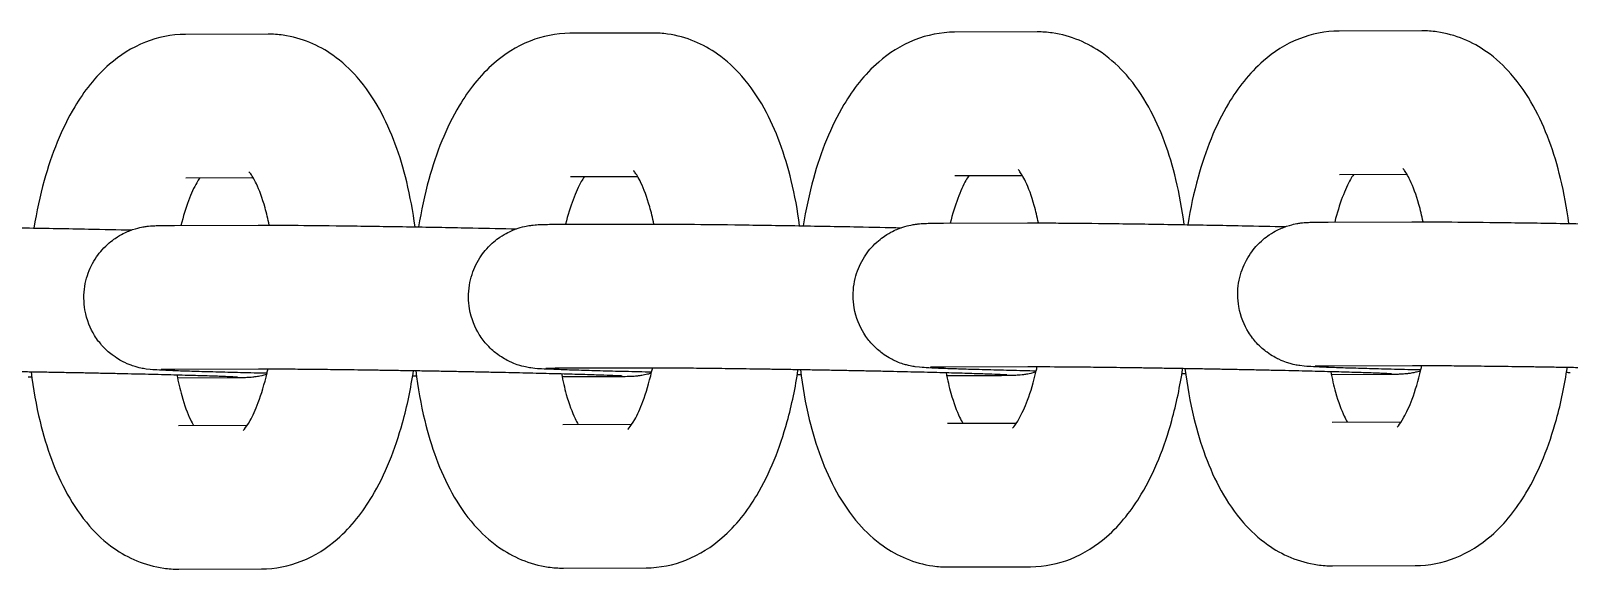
# Model space of a CAD drawing. Header units: millimetres. Extents: x 1060 to 4060, y 0 to 4400.
# Drawn here: x 2879.3 to 2943.5, y 2189.8 to 2212.3 of the extents above; entities that cross this region are included whole.
import ezdxf

# ---------------------------------------------------------------- set-up
doc = ezdxf.new("R2010")
doc.units = ezdxf.units.MM
doc.layers.add('AM_4', color=3, linetype='Continuous', lineweight=25)

msp = doc.modelspace()

# ---------------------------------------------------------------- linework, layer by layer
at = {"layer": 'AM_4'}
for p, q in [((2889.181, 2212.154), (2885.727, 2212.144)), ((2905.25, 2212.2), (2901.796, 2212.19)), ((2921.319, 2212.247), (2917.865, 2212.237)), ((2937.388, 2212.294), (2933.935, 2212.284)), ((2888.564, 2206.152), (2885.745, 2206.144)), ((2904.633, 2206.199), (2901.814, 2206.19)), ((2920.702, 2206.245), (2917.883, 2206.237)), ((2936.771, 2206.292), (2933.952, 2206.284)), ((2885.269, 2204.169), (2888.768, 2204.179)), ((2901.338, 2204.216), (2904.837, 2204.226)), ((2917.407, 2204.262), (2920.906, 2204.272)), ((2933.476, 2204.309), (2936.975, 2204.319)), ((2917.424, 2198.262), (2920.923, 2198.272)), ((2933.493, 2198.309), (2936.992, 2198.319)), ((2885.286, 2198.169), (2888.785, 2198.179)), ((2887.471, 2197.8), (2885.399, 2197.794)), ((2901.355, 2198.216), (2904.854, 2198.226)), ((2903.54, 2197.847), (2901.469, 2197.841)), ((2919.609, 2197.893), (2917.538, 2197.887)), ((2935.678, 2197.94), (2933.607, 2197.934)), ((2885.435, 2195.814), (2888.313, 2195.822)), ((2901.504, 2195.86), (2904.382, 2195.869)), ((2917.573, 2195.907), (2920.451, 2195.915)), ((2933.642, 2195.954), (2936.52, 2195.962)), ((2917.59, 2189.907), (2921.044, 2189.917)), ((2933.66, 2189.954), (2937.113, 2189.964)), ((2885.452, 2189.814), (2888.906, 2189.824)), ((2901.521, 2189.86), (2904.975, 2189.87))]:
    msp.add_line(p, q, dxfattribs=at)
for points, knots in [([(2885.727, 2212.144), (2885.146, 2212.142), (2884.572, 2212.022), (2883.48, 2211.591), (2882.982, 2211.262), (2881.954, 2210.371), (2881.492, 2209.767), (2880.547, 2208.188), (2880.139, 2207.153), (2879.654, 2205.4), (2879.512, 2204.738), (2879.403, 2204.059)], [3.141593, 3.141593, 3.141593, 3.141593, 3.306943, 3.306943, 3.497083, 3.497083, 3.769899, 3.769899, 4.1626, 4.1626, 4.386601, 4.386601, 4.386601, 4.386601]), ([(2895.323, 2204.108), (2895.238, 2204.753), (2895.122, 2205.383), (2894.711, 2207.078), (2894.349, 2208.092), (2893.576, 2209.487), (2893.273, 2209.936), (2892.613, 2210.687), (2892.278, 2211.001), (2891.312, 2211.681), (2890.595, 2212.002), (2889.602, 2212.14), (2889.391, 2212.154), (2889.181, 2212.154)], [1.910215, 1.910215, 1.910215, 1.910215, 2.123198, 2.123198, 2.504819, 2.504819, 2.699977, 2.699977, 2.854714, 2.854714, 3.081733, 3.081733, 3.141593, 3.141593, 3.141593, 3.141593]), ([(2901.796, 2212.19), (2901.215, 2212.189), (2900.641, 2212.068), (2899.549, 2211.637), (2899.051, 2211.309), (2898.023, 2210.418), (2897.562, 2209.814), (2896.616, 2208.235), (2896.209, 2207.2), (2895.723, 2205.447), (2895.581, 2204.785), (2895.472, 2204.105)], [3.141593, 3.141593, 3.141593, 3.141593, 3.306943, 3.306943, 3.497083, 3.497083, 3.769899, 3.769899, 4.1626, 4.1626, 4.386601, 4.386601, 4.386601, 4.386601]), ([(2911.392, 2204.154), (2911.307, 2204.8), (2911.192, 2205.429), (2910.78, 2207.125), (2910.419, 2208.139), (2909.645, 2209.534), (2909.342, 2209.983), (2908.682, 2210.734), (2908.348, 2211.048), (2907.381, 2211.728), (2906.665, 2212.048), (2905.671, 2212.187), (2905.46, 2212.201), (2905.25, 2212.2)], [1.910215, 1.910215, 1.910215, 1.910215, 2.123198, 2.123198, 2.504819, 2.504819, 2.699977, 2.699977, 2.854714, 2.854714, 3.081733, 3.081733, 3.141593, 3.141593, 3.141593, 3.141593]), ([(2917.865, 2212.237), (2917.284, 2212.235), (2916.71, 2212.115), (2915.618, 2211.684), (2915.12, 2211.356), (2914.092, 2210.464), (2913.631, 2209.861), (2912.685, 2208.282), (2912.278, 2207.247), (2911.792, 2205.494), (2911.65, 2204.831), (2911.541, 2204.152)], [3.141593, 3.141593, 3.141593, 3.141593, 3.306943, 3.306943, 3.497083, 3.497083, 3.769899, 3.769899, 4.1626, 4.1626, 4.386601, 4.386601, 4.386601, 4.386601]), ([(2927.461, 2204.201), (2927.376, 2204.846), (2927.261, 2205.476), (2926.849, 2207.172), (2926.488, 2208.186), (2925.714, 2209.58), (2925.411, 2210.03), (2924.751, 2210.781), (2924.417, 2211.094), (2923.45, 2211.774), (2922.734, 2212.095), (2921.74, 2212.233), (2921.529, 2212.248), (2921.319, 2212.247)], [1.910215, 1.910215, 1.910215, 1.910215, 2.123198, 2.123198, 2.504819, 2.504819, 2.699977, 2.699977, 2.854714, 2.854714, 3.081733, 3.081733, 3.141593, 3.141593, 3.141593, 3.141593]), ([(2933.935, 2212.284), (2933.353, 2212.282), (2932.78, 2212.162), (2931.688, 2211.731), (2931.189, 2211.402), (2930.161, 2210.511), (2929.7, 2209.908), (2928.754, 2208.329), (2928.347, 2207.293), (2927.861, 2205.54), (2927.719, 2204.878), (2927.61, 2204.199)], [3.141593, 3.141593, 3.141593, 3.141593, 3.306943, 3.306943, 3.497083, 3.497083, 3.769899, 3.769899, 4.1626, 4.1626, 4.386601, 4.386601, 4.386601, 4.386601]), ([(2943.53, 2204.248), (2943.445, 2204.893), (2943.33, 2205.523), (2942.918, 2207.218), (2942.557, 2208.232), (2941.783, 2209.627), (2941.48, 2210.077), (2940.82, 2210.827), (2940.486, 2211.141), (2939.519, 2211.821), (2938.803, 2212.142), (2937.809, 2212.28), (2937.598, 2212.294), (2937.388, 2212.294)], [1.910215, 1.910215, 1.910215, 1.910215, 2.123198, 2.123198, 2.504819, 2.504819, 2.699977, 2.699977, 2.854714, 2.854714, 3.081733, 3.081733, 3.141593, 3.141593, 3.141593, 3.141593]), ([(2886.32, 2206.145), (2886.283, 2206.09), (2886.243, 2206.024), (2886.093, 2205.756), (2885.972, 2205.499), (2885.745, 2204.894), (2885.637, 2204.549), (2885.543, 2204.17)], [3.7221344, 3.7221344, 3.7221344, 3.7221344, 3.8031098, 3.8031098, 4.0098094, 4.0098094, 4.2106777, 4.2106777, 4.2106777, 4.2106777]), ([(2889.232, 2204.179), (2889.18, 2204.436), (2889.122, 2204.678), (2888.945, 2205.306), (2888.815, 2205.648), (2888.591, 2206.12), (2888.493, 2206.272), (2888.404, 2206.389), (2888.385, 2206.408), (2888.385, 2206.408)], [2.0518507, 2.0518507, 2.0518507, 2.0518507, 2.1867068, 2.1867068, 2.4319972, 2.4319972, 2.6429764, 2.6429764, 2.7558455, 2.7558455, 2.7558455, 2.7558455]), ([(2902.389, 2206.192), (2902.353, 2206.137), (2902.312, 2206.071), (2902.162, 2205.803), (2902.041, 2205.546), (2901.814, 2204.941), (2901.707, 2204.595), (2901.612, 2204.216)], [3.7221344, 3.7221344, 3.7221344, 3.7221344, 3.8031098, 3.8031098, 4.0098094, 4.0098094, 4.2106777, 4.2106777, 4.2106777, 4.2106777]), ([(2905.301, 2204.226), (2905.249, 2204.482), (2905.191, 2204.724), (2905.014, 2205.352), (2904.884, 2205.695), (2904.66, 2206.167), (2904.562, 2206.319), (2904.473, 2206.436), (2904.454, 2206.455), (2904.454, 2206.455)], [2.0518507, 2.0518507, 2.0518507, 2.0518507, 2.1867068, 2.1867068, 2.4319972, 2.4319972, 2.6429764, 2.6429764, 2.7558455, 2.7558455, 2.7558455, 2.7558455]), ([(2918.458, 2206.239), (2918.422, 2206.183), (2918.381, 2206.118), (2918.231, 2205.849), (2918.111, 2205.592), (2917.883, 2204.987), (2917.776, 2204.642), (2917.681, 2204.263)], [3.7221344, 3.7221344, 3.7221344, 3.7221344, 3.8031098, 3.8031098, 4.0098094, 4.0098094, 4.2106777, 4.2106777, 4.2106777, 4.2106777]), ([(2921.371, 2204.272), (2921.318, 2204.529), (2921.26, 2204.771), (2921.083, 2205.399), (2920.953, 2205.741), (2920.729, 2206.213), (2920.632, 2206.365), (2920.542, 2206.482), (2920.523, 2206.502), (2920.523, 2206.502)], [2.0518507, 2.0518507, 2.0518507, 2.0518507, 2.1867068, 2.1867068, 2.4319972, 2.4319972, 2.6429764, 2.6429764, 2.7558455, 2.7558455, 2.7558455, 2.7558455]), ([(2934.527, 2206.285), (2934.491, 2206.23), (2934.45, 2206.164), (2934.3, 2205.896), (2934.18, 2205.639), (2933.952, 2205.034), (2933.845, 2204.689), (2933.75, 2204.31)], [3.7221344, 3.7221344, 3.7221344, 3.7221344, 3.8031098, 3.8031098, 4.0098094, 4.0098094, 4.2106777, 4.2106777, 4.2106777, 4.2106777]), ([(2937.44, 2204.319), (2937.388, 2204.576), (2937.329, 2204.818), (2937.152, 2205.446), (2937.023, 2205.788), (2936.798, 2206.26), (2936.701, 2206.412), (2936.612, 2206.529), (2936.592, 2206.548), (2936.592, 2206.548)], [2.0518507, 2.0518507, 2.0518507, 2.0518507, 2.1867068, 2.1867068, 2.4319972, 2.4319972, 2.6429764, 2.6429764, 2.7558455, 2.7558455, 2.7558455, 2.7558455]), ([(2872.699, 2204.132), (2872.804, 2204.132), (2872.918, 2204.133), (2873.164, 2204.132), (2873.297, 2204.132), (2873.578, 2204.131), (2873.728, 2204.13), (2874.039, 2204.128), (2874.202, 2204.127), (2875.006, 2204.12), (2875.742, 2204.112), (2877.331, 2204.091), (2878.184, 2204.079), (2879.925, 2204.05), (2880.813, 2204.034), (2882.3, 2204.005), (2882.91, 2203.992), (2883.491, 2203.979)], [6.283185, 6.283185, 6.283185, 6.283185, 6.36959, 6.36959, 6.457335, 6.457335, 6.545175, 6.545175, 6.631809, 6.631809, 6.956634, 6.956634, 7.278533, 7.278533, 7.599738, 7.599738, 7.83238, 7.83238, 7.83238, 7.83238]), ([(2889.137, 2197.993), (2888.954, 2197.997), (2888.775, 2198.001), (2888.408, 2198.009), (2888.221, 2198.014), (2887.854, 2198.023), (2887.675, 2198.027), (2887.326, 2198.036), (2887.158, 2198.041), (2886.835, 2198.049), (2886.68, 2198.054), (2886.382, 2198.062), (2886.238, 2198.067), (2885.962, 2198.075), (2885.83, 2198.079), (2885.582, 2198.087), (2885.465, 2198.091), (2885.248, 2198.099), (2885.148, 2198.103), (2884.849, 2198.115), (2884.682, 2198.123), (2884.409, 2198.139), (2884.368, 2198.132), (2884.057, 2198.177), (2884.022, 2198.182), (2883.918, 2198.201), (2883.846, 2198.214), (2883.611, 2198.277), (2883.479, 2198.306), (2883.078, 2198.497), (2882.925, 2198.575), (2882.587, 2198.823), (2882.439, 2198.945), (2882.164, 2199.246), (2882.049, 2199.391), (2881.769, 2199.845), (2881.607, 2200.21), (2881.478, 2200.956), (2881.476, 2201.3), (2881.577, 2201.938), (2881.677, 2202.228), (2881.936, 2202.756), (2882.098, 2202.975), (2882.46, 2203.382), (2882.647, 2203.524), (2883.06, 2203.805), (2883.233, 2203.877), (2883.603, 2204.027), (2883.725, 2204.053), (2883.926, 2204.099), (2883.992, 2204.11), (2884.109, 2204.128), (2884.153, 2204.133), (2884.25, 2204.143), (2884.291, 2204.147), (2884.422, 2204.156), (2884.484, 2204.158), (2884.746, 2204.166), (2884.968, 2204.168), (2885.269, 2204.169)], [4.705753, 4.705753, 4.705753, 4.705753, 4.779405, 4.779405, 4.859462, 4.859462, 4.940532, 4.940532, 5.021573, 5.021573, 5.101555, 5.101555, 5.182633, 5.182633, 5.264671, 5.264671, 5.346611, 5.346611, 5.427455, 5.427455, 5.605423, 5.605423, 5.762502, 5.762502, 5.779226, 5.779226, 5.801284, 5.801284, 5.818902, 5.818902, 5.826595, 5.826595, 5.831198, 5.831198, 5.834156, 5.834156, 5.838588, 5.838588, 5.841842, 5.841842, 5.845045, 5.845045, 5.848872, 5.848872, 5.854309, 5.854309, 5.863509, 5.863509, 5.879757, 5.879757, 5.897373, 5.897373, 5.917703, 5.917703, 5.9505, 5.9505, 6.036777, 6.036777, 6.283185, 6.283185, 6.283185, 6.283185]), ([(2888.768, 2204.179), (2888.873, 2204.179), (2888.987, 2204.179), (2889.233, 2204.179), (2889.366, 2204.179), (2889.647, 2204.177), (2889.797, 2204.177), (2890.108, 2204.175), (2890.271, 2204.174), (2891.076, 2204.167), (2891.811, 2204.159), (2893.4, 2204.138), (2894.253, 2204.125), (2895.994, 2204.097), (2896.883, 2204.081), (2898.369, 2204.051), (2898.979, 2204.038), (2899.56, 2204.025)], [6.283185, 6.283185, 6.283185, 6.283185, 6.36959, 6.36959, 6.457335, 6.457335, 6.545175, 6.545175, 6.631809, 6.631809, 6.956634, 6.956634, 7.278533, 7.278533, 7.599738, 7.599738, 7.83238, 7.83238, 7.83238, 7.83238]), ([(2905.206, 2198.039), (2905.024, 2198.043), (2904.844, 2198.048), (2904.477, 2198.056), (2904.29, 2198.061), (2903.923, 2198.07), (2903.744, 2198.074), (2903.395, 2198.083), (2903.227, 2198.087), (2902.904, 2198.096), (2902.749, 2198.1), (2902.451, 2198.109), (2902.307, 2198.113), (2902.031, 2198.122), (2901.9, 2198.126), (2901.651, 2198.134), (2901.534, 2198.138), (2901.317, 2198.146), (2901.217, 2198.15), (2900.918, 2198.162), (2900.751, 2198.169), (2900.478, 2198.185), (2900.437, 2198.179), (2900.126, 2198.224), (2900.092, 2198.229), (2899.988, 2198.247), (2899.915, 2198.26), (2899.68, 2198.324), (2899.548, 2198.353), (2899.147, 2198.544), (2898.994, 2198.622), (2898.656, 2198.87), (2898.508, 2198.991), (2898.233, 2199.293), (2898.118, 2199.437), (2897.838, 2199.891), (2897.676, 2200.257), (2897.548, 2201.002), (2897.545, 2201.347), (2897.646, 2201.984), (2897.746, 2202.275), (2898.005, 2202.803), (2898.168, 2203.022), (2898.529, 2203.428), (2898.716, 2203.571), (2899.129, 2203.852), (2899.302, 2203.924), (2899.672, 2204.074), (2899.794, 2204.099), (2899.995, 2204.146), (2900.062, 2204.157), (2900.178, 2204.174), (2900.222, 2204.18), (2900.319, 2204.19), (2900.36, 2204.193), (2900.491, 2204.203), (2900.553, 2204.205), (2900.816, 2204.213), (2901.037, 2204.215), (2901.338, 2204.216)], [4.705753, 4.705753, 4.705753, 4.705753, 4.779405, 4.779405, 4.859462, 4.859462, 4.940532, 4.940532, 5.021573, 5.021573, 5.101555, 5.101555, 5.182633, 5.182633, 5.264671, 5.264671, 5.346611, 5.346611, 5.427455, 5.427455, 5.605423, 5.605423, 5.762502, 5.762502, 5.779226, 5.779226, 5.801284, 5.801284, 5.818902, 5.818902, 5.826595, 5.826595, 5.831198, 5.831198, 5.834156, 5.834156, 5.838588, 5.838588, 5.841842, 5.841842, 5.845045, 5.845045, 5.848872, 5.848872, 5.854309, 5.854309, 5.863509, 5.863509, 5.879757, 5.879757, 5.897373, 5.897373, 5.917703, 5.917703, 5.9505, 5.9505, 6.036777, 6.036777, 6.283185, 6.283185, 6.283185, 6.283185]), ([(2904.837, 2204.226), (2904.943, 2204.226), (2905.056, 2204.226), (2905.302, 2204.226), (2905.435, 2204.225), (2905.717, 2204.224), (2905.866, 2204.223), (2906.178, 2204.221), (2906.34, 2204.22), (2907.145, 2204.214), (2907.88, 2204.206), (2909.469, 2204.185), (2910.322, 2204.172), (2912.063, 2204.143), (2912.952, 2204.127), (2914.438, 2204.098), (2915.049, 2204.085), (2915.629, 2204.072)], [6.283185, 6.283185, 6.283185, 6.283185, 6.36959, 6.36959, 6.457335, 6.457335, 6.545175, 6.545175, 6.631809, 6.631809, 6.956634, 6.956634, 7.278533, 7.278533, 7.599738, 7.599738, 7.83238, 7.83238, 7.83238, 7.83238]), ([(2921.275, 2198.086), (2921.093, 2198.09), (2920.913, 2198.094), (2920.546, 2198.103), (2920.359, 2198.107), (2919.992, 2198.116), (2919.813, 2198.121), (2919.465, 2198.13), (2919.296, 2198.134), (2918.973, 2198.143), (2918.818, 2198.147), (2918.52, 2198.156), (2918.376, 2198.16), (2918.1, 2198.168), (2917.969, 2198.172), (2917.72, 2198.181), (2917.603, 2198.185), (2917.386, 2198.193), (2917.286, 2198.196), (2916.988, 2198.208), (2916.82, 2198.216), (2916.548, 2198.232), (2916.506, 2198.226), (2916.195, 2198.27), (2916.161, 2198.276), (2916.057, 2198.294), (2915.984, 2198.307), (2915.749, 2198.37), (2915.617, 2198.399), (2915.216, 2198.591), (2915.063, 2198.668), (2914.725, 2198.916), (2914.577, 2199.038), (2914.302, 2199.34), (2914.187, 2199.484), (2913.907, 2199.938), (2913.745, 2200.304), (2913.617, 2201.049), (2913.614, 2201.394), (2913.715, 2202.031), (2913.815, 2202.321), (2914.074, 2202.849), (2914.237, 2203.068), (2914.598, 2203.475), (2914.785, 2203.618), (2915.198, 2203.899), (2915.371, 2203.971), (2915.741, 2204.121), (2915.863, 2204.146), (2916.064, 2204.193), (2916.131, 2204.203), (2916.247, 2204.221), (2916.291, 2204.226), (2916.388, 2204.237), (2916.429, 2204.24), (2916.56, 2204.249), (2916.622, 2204.251), (2916.885, 2204.26), (2917.106, 2204.261), (2917.407, 2204.262)], [4.705753, 4.705753, 4.705753, 4.705753, 4.779405, 4.779405, 4.859462, 4.859462, 4.940532, 4.940532, 5.021573, 5.021573, 5.101555, 5.101555, 5.182633, 5.182633, 5.264671, 5.264671, 5.346611, 5.346611, 5.427455, 5.427455, 5.605423, 5.605423, 5.762502, 5.762502, 5.779226, 5.779226, 5.801284, 5.801284, 5.818902, 5.818902, 5.826595, 5.826595, 5.831198, 5.831198, 5.834156, 5.834156, 5.838588, 5.838588, 5.841842, 5.841842, 5.845045, 5.845045, 5.848872, 5.848872, 5.854309, 5.854309, 5.863509, 5.863509, 5.879757, 5.879757, 5.897373, 5.897373, 5.917703, 5.917703, 5.9505, 5.9505, 6.036777, 6.036777, 6.283185, 6.283185, 6.283185, 6.283185]), ([(2920.906, 2204.272), (2921.012, 2204.273), (2921.125, 2204.273), (2921.371, 2204.272), (2921.504, 2204.272), (2921.786, 2204.271), (2921.935, 2204.27), (2922.247, 2204.268), (2922.409, 2204.267), (2923.214, 2204.26), (2923.949, 2204.252), (2925.538, 2204.232), (2926.391, 2204.219), (2928.133, 2204.19), (2929.021, 2204.174), (2930.507, 2204.145), (2931.118, 2204.132), (2931.698, 2204.119)], [6.283185, 6.283185, 6.283185, 6.283185, 6.36959, 6.36959, 6.457335, 6.457335, 6.545175, 6.545175, 6.631809, 6.631809, 6.956634, 6.956634, 7.278533, 7.278533, 7.599738, 7.599738, 7.83238, 7.83238, 7.83238, 7.83238]), ([(2937.344, 2198.133), (2937.162, 2198.137), (2936.982, 2198.141), (2936.615, 2198.149), (2936.428, 2198.154), (2936.061, 2198.163), (2935.882, 2198.167), (2935.534, 2198.176), (2935.365, 2198.181), (2935.042, 2198.189), (2934.888, 2198.194), (2934.589, 2198.202), (2934.445, 2198.207), (2934.169, 2198.215), (2934.038, 2198.219), (2933.789, 2198.227), (2933.673, 2198.231), (2933.456, 2198.239), (2933.355, 2198.243), (2933.057, 2198.255), (2932.889, 2198.263), (2932.617, 2198.279), (2932.575, 2198.272), (2932.264, 2198.317), (2932.23, 2198.322), (2932.126, 2198.341), (2932.053, 2198.354), (2931.818, 2198.417), (2931.687, 2198.446), (2931.285, 2198.637), (2931.132, 2198.715), (2930.795, 2198.963), (2930.646, 2199.085), (2930.371, 2199.386), (2930.256, 2199.531), (2929.976, 2199.985), (2929.814, 2200.35), (2929.686, 2201.096), (2929.683, 2201.44), (2929.785, 2202.078), (2929.885, 2202.368), (2930.143, 2202.896), (2930.306, 2203.115), (2930.667, 2203.522), (2930.854, 2203.664), (2931.267, 2203.945), (2931.44, 2204.017), (2931.81, 2204.167), (2931.932, 2204.193), (2932.133, 2204.239), (2932.2, 2204.25), (2932.316, 2204.268), (2932.36, 2204.273), (2932.457, 2204.283), (2932.498, 2204.287), (2932.63, 2204.296), (2932.691, 2204.298), (2932.954, 2204.306), (2933.175, 2204.308), (2933.476, 2204.309)], [4.705753, 4.705753, 4.705753, 4.705753, 4.779405, 4.779405, 4.859462, 4.859462, 4.940532, 4.940532, 5.021573, 5.021573, 5.101555, 5.101555, 5.182633, 5.182633, 5.264671, 5.264671, 5.346611, 5.346611, 5.427455, 5.427455, 5.605423, 5.605423, 5.762502, 5.762502, 5.779226, 5.779226, 5.801284, 5.801284, 5.818902, 5.818902, 5.826595, 5.826595, 5.831198, 5.831198, 5.834156, 5.834156, 5.838588, 5.838588, 5.841842, 5.841842, 5.845045, 5.845045, 5.848872, 5.848872, 5.854309, 5.854309, 5.863509, 5.863509, 5.879757, 5.879757, 5.897373, 5.897373, 5.917703, 5.917703, 5.9505, 5.9505, 6.036777, 6.036777, 6.283185, 6.283185, 6.283185, 6.283185]), ([(2936.975, 2204.319), (2937.081, 2204.319), (2937.195, 2204.319), (2937.441, 2204.319), (2937.573, 2204.319), (2937.855, 2204.318), (2938.004, 2204.317), (2938.316, 2204.315), (2938.478, 2204.314), (2939.283, 2204.307), (2940.018, 2204.299), (2941.607, 2204.278), (2942.46, 2204.266), (2944.202, 2204.237), (2945.09, 2204.221), (2946.576, 2204.191), (2947.187, 2204.178), (2947.767, 2204.166)], [6.283185, 6.283185, 6.283185, 6.283185, 6.36959, 6.36959, 6.457335, 6.457335, 6.545175, 6.545175, 6.631809, 6.631809, 6.956634, 6.956634, 7.278533, 7.278533, 7.599738, 7.599738, 7.83238, 7.83238, 7.83238, 7.83238]), ([(2916.86, 2198.256), (2916.86, 2198.256), (2916.868, 2198.256), (2916.93, 2198.258), (2917.043, 2198.26), (2917.262, 2198.262), (2917.339, 2198.262), (2917.424, 2198.262)], [5.9940694, 5.9940694, 5.9940694, 5.9940694, 6.0400138, 6.0400138, 6.2067642, 6.2067642, 6.2831853, 6.2831853, 6.2831853, 6.2831853]), ([(2920.281, 2195.697), (2920.281, 2195.697), (2920.302, 2195.717), (2920.391, 2195.825), (2920.476, 2195.944), (2920.678, 2196.305), (2920.799, 2196.562), (2921.047, 2197.221), (2921.172, 2197.639), (2921.292, 2198.157), (2921.304, 2198.215), (2921.317, 2198.272)], [0.364313, 0.364313, 0.364313, 0.364313, 0.4814287, 0.4814287, 0.6615172, 0.6615172, 0.8682167, 0.8682167, 1.1055917, 1.1055917, 1.134664, 1.134664, 1.134664, 1.134664]), ([(2920.923, 2198.272), (2921.252, 2198.273), (2921.696, 2198.272), (2922.372, 2198.267), (2922.519, 2198.266), (2922.828, 2198.263), (2922.989, 2198.262), (2923.323, 2198.258), (2923.495, 2198.257), (2923.846, 2198.253), (2924.025, 2198.25), (2924.394, 2198.246), (2924.584, 2198.244), (2924.974, 2198.238), (2925.174, 2198.236), (2925.579, 2198.23), (2925.785, 2198.227), (2926.199, 2198.221), (2926.407, 2198.217), (2926.827, 2198.211), (2927.039, 2198.207), (2927.468, 2198.2), (2927.685, 2198.196), (2928.12, 2198.189), (2928.337, 2198.185), (2928.769, 2198.177), (2928.983, 2198.173), (2929.41, 2198.165), (2929.622, 2198.161), (2930.046, 2198.152), (2930.257, 2198.148), (2930.676, 2198.14), (2930.882, 2198.135), (2931.287, 2198.126), (2931.485, 2198.122), (2931.873, 2198.113), (2932.064, 2198.109), (2932.438, 2198.1), (2932.622, 2198.096), (2932.981, 2198.087), (2933.155, 2198.083), (2933.49, 2198.074), (2933.651, 2198.07), (2933.96, 2198.061), (2934.108, 2198.057), (2934.394, 2198.049), (2934.531, 2198.045), (2934.791, 2198.037), (2934.914, 2198.033), (2935.144, 2198.026), (2935.251, 2198.022), (2935.732, 2198.005), (2936.013, 2197.991), (2936.111, 2197.985), (2936.119, 2197.984), (2936.119, 2197.984)], [6.283185, 6.283185, 6.283185, 6.283185, 6.57835, 6.57835, 6.656442, 6.656442, 6.735502, 6.735502, 6.814536, 6.814536, 6.892556, 6.892556, 6.971515, 6.971515, 7.051481, 7.051481, 7.131437, 7.131437, 7.210367, 7.210367, 7.289538, 7.289538, 7.369732, 7.369732, 7.449925, 7.449925, 7.529093, 7.529093, 7.608272, 7.608272, 7.688482, 7.688482, 7.768701, 7.768701, 7.8479, 7.8479, 7.926901, 7.926901, 8.006947, 8.006947, 8.087015, 8.087015, 8.166075, 8.166075, 8.244397, 8.244397, 8.323793, 8.323793, 8.403251, 8.403251, 8.481723, 8.481723, 8.784086, 8.784086, 8.828436, 8.828436, 8.828436, 8.828436]), ([(2932.929, 2198.302), (2932.929, 2198.302), (2932.937, 2198.303), (2932.999, 2198.305), (2933.112, 2198.307), (2933.331, 2198.308), (2933.408, 2198.309), (2933.493, 2198.309)], [5.9940694, 5.9940694, 5.9940694, 5.9940694, 6.0400138, 6.0400138, 6.2067642, 6.2067642, 6.2831853, 6.2831853, 6.2831853, 6.2831853]), ([(2936.35, 2195.744), (2936.35, 2195.744), (2936.371, 2195.764), (2936.46, 2195.872), (2936.545, 2195.991), (2936.747, 2196.352), (2936.868, 2196.608), (2937.116, 2197.268), (2937.242, 2197.686), (2937.361, 2198.204), (2937.373, 2198.261), (2937.386, 2198.319)], [0.364313, 0.364313, 0.364313, 0.364313, 0.4814287, 0.4814287, 0.6615172, 0.6615172, 0.8682167, 0.8682167, 1.1055917, 1.1055917, 1.134664, 1.134664, 1.134664, 1.134664]), ([(2936.992, 2198.319), (2937.321, 2198.32), (2937.765, 2198.318), (2938.441, 2198.314), (2938.589, 2198.313), (2938.897, 2198.31), (2939.059, 2198.308), (2939.392, 2198.305), (2939.564, 2198.303), (2939.915, 2198.299), (2940.094, 2198.297), (2940.463, 2198.293), (2940.653, 2198.29), (2941.043, 2198.285), (2941.243, 2198.282), (2941.648, 2198.277), (2941.854, 2198.274), (2942.268, 2198.267), (2942.476, 2198.264), (2942.896, 2198.257), (2943.108, 2198.254), (2943.537, 2198.247), (2943.754, 2198.243), (2944.189, 2198.236), (2944.406, 2198.232), (2944.838, 2198.224), (2945.052, 2198.22), (2945.479, 2198.212), (2945.691, 2198.208), (2946.115, 2198.199), (2946.326, 2198.195), (2946.745, 2198.186), (2946.951, 2198.182), (2947.356, 2198.173), (2947.554, 2198.169), (2947.942, 2198.16), (2948.133, 2198.156), (2948.507, 2198.147), (2948.691, 2198.143), (2949.05, 2198.134), (2949.224, 2198.129), (2949.559, 2198.121), (2949.72, 2198.116), (2950.03, 2198.108), (2950.177, 2198.104), (2950.463, 2198.096), (2950.6, 2198.092), (2950.86, 2198.084), (2950.983, 2198.08), (2951.213, 2198.072), (2951.32, 2198.069), (2951.801, 2198.051), (2952.082, 2198.038), (2952.18, 2198.031), (2952.188, 2198.031), (2952.188, 2198.031)], [6.283185, 6.283185, 6.283185, 6.283185, 6.57835, 6.57835, 6.656442, 6.656442, 6.735502, 6.735502, 6.814536, 6.814536, 6.892556, 6.892556, 6.971515, 6.971515, 7.051481, 7.051481, 7.131437, 7.131437, 7.210367, 7.210367, 7.289538, 7.289538, 7.369732, 7.369732, 7.449925, 7.449925, 7.529093, 7.529093, 7.608272, 7.608272, 7.688482, 7.688482, 7.768701, 7.768701, 7.8479, 7.8479, 7.926901, 7.926901, 8.006947, 8.006947, 8.087015, 8.087015, 8.166075, 8.166075, 8.244397, 8.244397, 8.323793, 8.323793, 8.403251, 8.403251, 8.481723, 8.481723, 8.784086, 8.784086, 8.828436, 8.828436, 8.828436, 8.828436]), ([(2872.716, 2198.132), (2873.044, 2198.133), (2873.489, 2198.132), (2874.165, 2198.127), (2874.312, 2198.126), (2874.621, 2198.123), (2874.782, 2198.122), (2875.115, 2198.118), (2875.287, 2198.116), (2875.639, 2198.113), (2875.818, 2198.11), (2876.187, 2198.106), (2876.377, 2198.103), (2876.766, 2198.098), (2876.966, 2198.096), (2877.372, 2198.09), (2877.578, 2198.087), (2877.992, 2198.081), (2878.2, 2198.077), (2878.62, 2198.071), (2878.832, 2198.067), (2879.261, 2198.06), (2879.478, 2198.056), (2879.912, 2198.049), (2880.13, 2198.045), (2880.562, 2198.037), (2880.776, 2198.033), (2881.202, 2198.025), (2881.415, 2198.021), (2881.838, 2198.012), (2882.05, 2198.008), (2882.468, 2198), (2882.675, 2197.995), (2883.08, 2197.986), (2883.278, 2197.982), (2883.666, 2197.973), (2883.856, 2197.969), (2884.231, 2197.96), (2884.415, 2197.956), (2884.773, 2197.947), (2884.948, 2197.943), (2885.283, 2197.934), (2885.444, 2197.93), (2885.753, 2197.921), (2885.901, 2197.917), (2886.186, 2197.909), (2886.323, 2197.905), (2886.584, 2197.897), (2886.707, 2197.893), (2886.937, 2197.886), (2887.044, 2197.882), (2887.525, 2197.865), (2887.806, 2197.851), (2887.904, 2197.845), (2887.911, 2197.844), (2887.911, 2197.844)], [6.283185, 6.283185, 6.283185, 6.283185, 6.57835, 6.57835, 6.656442, 6.656442, 6.735502, 6.735502, 6.814536, 6.814536, 6.892556, 6.892556, 6.971515, 6.971515, 7.051481, 7.051481, 7.131437, 7.131437, 7.210367, 7.210367, 7.289538, 7.289538, 7.369732, 7.369732, 7.449925, 7.449925, 7.529093, 7.529093, 7.608272, 7.608272, 7.688482, 7.688482, 7.768701, 7.768701, 7.8479, 7.8479, 7.926901, 7.926901, 8.006947, 8.006947, 8.087015, 8.087015, 8.166075, 8.166075, 8.244397, 8.244397, 8.323793, 8.323793, 8.403251, 8.403251, 8.481723, 8.481723, 8.784086, 8.784086, 8.828436, 8.828436, 8.828436, 8.828436]), ([(2879.285, 2198.06), (2879.372, 2197.345), (2879.495, 2196.647), (2879.922, 2194.889), (2880.283, 2193.875), (2881.057, 2192.48), (2881.36, 2192.031), (2882.02, 2191.28), (2882.354, 2190.966), (2883.321, 2190.286), (2884.037, 2189.966), (2885.031, 2189.828), (2885.242, 2189.813), (2885.452, 2189.814)], [5.029859, 5.029859, 5.029859, 5.029859, 5.26479, 5.26479, 5.646411, 5.646411, 5.841569, 5.841569, 5.996306, 5.996306, 6.223325, 6.223325, 6.283185, 6.283185, 6.283185, 6.283185]), ([(2884.722, 2198.162), (2884.722, 2198.162), (2884.73, 2198.163), (2884.792, 2198.165), (2884.905, 2198.167), (2885.123, 2198.168), (2885.201, 2198.169), (2885.286, 2198.169)], [5.9940694, 5.9940694, 5.9940694, 5.9940694, 6.0400138, 6.0400138, 6.2067642, 6.2067642, 6.2831853, 6.2831853, 6.2831853, 6.2831853]), ([(2885.373, 2197.932), (2885.431, 2197.621), (2885.5, 2197.331), (2885.688, 2196.662), (2885.818, 2196.32), (2885.984, 2195.969), (2886.029, 2195.885), (2886.069, 2195.816)], [5.1686547, 5.1686547, 5.1686547, 5.1686547, 5.3282994, 5.3282994, 5.5735898, 5.5735898, 5.6669304, 5.6669304, 5.6669304, 5.6669304]), ([(2889.127, 2197.95), (2889.039, 2197.923), (2888.973, 2197.907), (2888.813, 2197.87), (2888.747, 2197.859), (2888.631, 2197.841), (2888.587, 2197.836), (2888.49, 2197.825), (2888.449, 2197.822), (2888.317, 2197.813), (2888.255, 2197.811), (2887.993, 2197.803), (2887.771, 2197.801), (2887.471, 2197.8)], [9.0120726, 9.0120726, 9.0120726, 9.0120726, 9.0213493, 9.0213493, 9.0389658, 9.0389658, 9.0592959, 9.0592959, 9.0920926, 9.0920926, 9.1783692, 9.1783692, 9.424778, 9.424778, 9.424778, 9.424778]), ([(2888.142, 2195.604), (2888.142, 2195.604), (2888.164, 2195.624), (2888.253, 2195.732), (2888.338, 2195.851), (2888.54, 2196.211), (2888.661, 2196.468), (2888.908, 2197.128), (2889.034, 2197.546), (2889.153, 2198.064), (2889.166, 2198.121), (2889.179, 2198.179)], [0.364313, 0.364313, 0.364313, 0.364313, 0.4814287, 0.4814287, 0.6615172, 0.6615172, 0.8682167, 0.8682167, 1.1055917, 1.1055917, 1.134664, 1.134664, 1.134664, 1.134664]), ([(2888.785, 2198.179), (2889.114, 2198.18), (2889.558, 2198.178), (2890.234, 2198.174), (2890.381, 2198.172), (2890.69, 2198.17), (2890.851, 2198.168), (2891.184, 2198.165), (2891.356, 2198.163), (2891.708, 2198.159), (2891.887, 2198.157), (2892.256, 2198.153), (2892.446, 2198.15), (2892.836, 2198.145), (2893.035, 2198.142), (2893.441, 2198.137), (2893.647, 2198.133), (2894.061, 2198.127), (2894.269, 2198.124), (2894.689, 2198.117), (2894.901, 2198.114), (2895.33, 2198.107), (2895.547, 2198.103), (2895.981, 2198.096), (2896.199, 2198.092), (2896.631, 2198.084), (2896.845, 2198.08), (2897.272, 2198.072), (2897.484, 2198.068), (2897.908, 2198.059), (2898.119, 2198.055), (2898.537, 2198.046), (2898.744, 2198.042), (2899.149, 2198.033), (2899.347, 2198.029), (2899.735, 2198.02), (2899.925, 2198.016), (2900.3, 2198.007), (2900.484, 2198.002), (2900.842, 2197.994), (2901.017, 2197.989), (2901.352, 2197.981), (2901.513, 2197.976), (2901.822, 2197.968), (2901.97, 2197.964), (2902.255, 2197.956), (2902.392, 2197.952), (2902.653, 2197.944), (2902.776, 2197.94), (2903.006, 2197.932), (2903.113, 2197.929), (2903.594, 2197.911), (2903.875, 2197.898), (2903.973, 2197.891), (2903.98, 2197.891), (2903.98, 2197.891)], [6.283185, 6.283185, 6.283185, 6.283185, 6.57835, 6.57835, 6.656442, 6.656442, 6.735502, 6.735502, 6.814536, 6.814536, 6.892556, 6.892556, 6.971515, 6.971515, 7.051481, 7.051481, 7.131437, 7.131437, 7.210367, 7.210367, 7.289538, 7.289538, 7.369732, 7.369732, 7.449925, 7.449925, 7.529093, 7.529093, 7.608272, 7.608272, 7.688482, 7.688482, 7.768701, 7.768701, 7.8479, 7.8479, 7.926901, 7.926901, 8.006947, 8.006947, 8.087015, 8.087015, 8.166075, 8.166075, 8.244397, 8.244397, 8.323793, 8.323793, 8.403251, 8.403251, 8.481723, 8.481723, 8.784086, 8.784086, 8.828436, 8.828436, 8.828436, 8.828436]), ([(2888.906, 2189.824), (2889.487, 2189.825), (2890.061, 2189.946), (2891.153, 2190.377), (2891.651, 2190.705), (2892.679, 2191.596), (2893.14, 2192.2), (2894.086, 2193.779), (2894.493, 2194.814), (2894.996, 2196.629), (2895.148, 2197.359), (2895.261, 2198.108)], [0, 0, 0, 0, 0.16535, 0.16535, 0.355491, 0.355491, 0.628306, 0.628306, 1.021007, 1.021007, 1.26683, 1.26683, 1.26683, 1.26683]), ([(2895.354, 2198.106), (2895.441, 2197.391), (2895.564, 2196.694), (2895.992, 2194.936), (2896.353, 2193.922), (2897.127, 2192.527), (2897.429, 2192.078), (2898.089, 2191.327), (2898.424, 2191.013), (2899.39, 2190.333), (2900.107, 2190.012), (2901.1, 2189.874), (2901.311, 2189.86), (2901.521, 2189.86)], [5.029859, 5.029859, 5.029859, 5.029859, 5.26479, 5.26479, 5.646411, 5.646411, 5.841569, 5.841569, 5.996306, 5.996306, 6.223325, 6.223325, 6.283185, 6.283185, 6.283185, 6.283185]), ([(2900.791, 2198.209), (2900.791, 2198.209), (2900.799, 2198.209), (2900.861, 2198.211), (2900.974, 2198.213), (2901.192, 2198.215), (2901.27, 2198.215), (2901.355, 2198.216)], [5.9940694, 5.9940694, 5.9940694, 5.9940694, 6.0400138, 6.0400138, 6.2067642, 6.2067642, 6.2831853, 6.2831853, 6.2831853, 6.2831853]), ([(2901.442, 2197.978), (2901.501, 2197.668), (2901.569, 2197.378), (2901.757, 2196.708), (2901.887, 2196.366), (2902.053, 2196.016), (2902.098, 2195.932), (2902.138, 2195.862)], [5.1686547, 5.1686547, 5.1686547, 5.1686547, 5.3282994, 5.3282994, 5.5735898, 5.5735898, 5.6669304, 5.6669304, 5.6669304, 5.6669304]), ([(2905.196, 2197.997), (2905.108, 2197.97), (2905.042, 2197.953), (2904.883, 2197.916), (2904.816, 2197.906), (2904.7, 2197.888), (2904.656, 2197.883), (2904.559, 2197.872), (2904.518, 2197.869), (2904.386, 2197.86), (2904.325, 2197.858), (2904.062, 2197.849), (2903.841, 2197.847), (2903.54, 2197.847)], [9.0120726, 9.0120726, 9.0120726, 9.0120726, 9.0213493, 9.0213493, 9.0389658, 9.0389658, 9.0592959, 9.0592959, 9.0920926, 9.0920926, 9.1783692, 9.1783692, 9.424778, 9.424778, 9.424778, 9.424778]), ([(2904.212, 2195.651), (2904.212, 2195.651), (2904.233, 2195.671), (2904.322, 2195.778), (2904.407, 2195.897), (2904.609, 2196.258), (2904.73, 2196.515), (2904.977, 2197.174), (2905.103, 2197.593), (2905.223, 2198.111), (2905.235, 2198.168), (2905.248, 2198.226)], [0.364313, 0.364313, 0.364313, 0.364313, 0.4814287, 0.4814287, 0.6615172, 0.6615172, 0.8682167, 0.8682167, 1.1055917, 1.1055917, 1.134664, 1.134664, 1.134664, 1.134664]), ([(2904.854, 2198.226), (2905.183, 2198.226), (2905.627, 2198.225), (2906.303, 2198.22), (2906.45, 2198.219), (2906.759, 2198.216), (2906.92, 2198.215), (2907.254, 2198.212), (2907.426, 2198.21), (2907.777, 2198.206), (2907.956, 2198.204), (2908.325, 2198.199), (2908.515, 2198.197), (2908.905, 2198.192), (2909.104, 2198.189), (2909.51, 2198.183), (2909.716, 2198.18), (2910.13, 2198.174), (2910.338, 2198.171), (2910.758, 2198.164), (2910.97, 2198.161), (2911.399, 2198.153), (2911.616, 2198.15), (2912.051, 2198.142), (2912.268, 2198.138), (2912.7, 2198.13), (2912.914, 2198.126), (2913.341, 2198.118), (2913.553, 2198.114), (2913.977, 2198.106), (2914.188, 2198.102), (2914.606, 2198.093), (2914.813, 2198.089), (2915.218, 2198.08), (2915.416, 2198.075), (2915.804, 2198.067), (2915.994, 2198.062), (2916.369, 2198.054), (2916.553, 2198.049), (2916.911, 2198.04), (2917.086, 2198.036), (2917.421, 2198.027), (2917.582, 2198.023), (2917.891, 2198.015), (2918.039, 2198.011), (2918.325, 2198.002), (2918.462, 2197.998), (2918.722, 2197.99), (2918.845, 2197.987), (2919.075, 2197.979), (2919.182, 2197.975), (2919.663, 2197.958), (2919.944, 2197.945), (2920.042, 2197.938), (2920.049, 2197.937), (2920.049, 2197.937)], [6.283185, 6.283185, 6.283185, 6.283185, 6.57835, 6.57835, 6.656442, 6.656442, 6.735502, 6.735502, 6.814536, 6.814536, 6.892556, 6.892556, 6.971515, 6.971515, 7.051481, 7.051481, 7.131437, 7.131437, 7.210367, 7.210367, 7.289538, 7.289538, 7.369732, 7.369732, 7.449925, 7.449925, 7.529093, 7.529093, 7.608272, 7.608272, 7.688482, 7.688482, 7.768701, 7.768701, 7.8479, 7.8479, 7.926901, 7.926901, 8.006947, 8.006947, 8.087015, 8.087015, 8.166075, 8.166075, 8.244397, 8.244397, 8.323793, 8.323793, 8.403251, 8.403251, 8.481723, 8.481723, 8.784086, 8.784086, 8.828436, 8.828436, 8.828436, 8.828436]), ([(2904.975, 2189.87), (2905.556, 2189.872), (2906.13, 2189.992), (2907.222, 2190.423), (2907.72, 2190.752), (2908.748, 2191.643), (2909.21, 2192.247), (2910.156, 2193.826), (2910.563, 2194.861), (2911.065, 2196.676), (2911.217, 2197.406), (2911.33, 2198.155)], [0, 0, 0, 0, 0.16535, 0.16535, 0.355491, 0.355491, 0.628306, 0.628306, 1.021007, 1.021007, 1.26683, 1.26683, 1.26683, 1.26683]), ([(2911.423, 2198.153), (2911.51, 2197.438), (2911.633, 2196.741), (2912.061, 2194.983), (2912.422, 2193.968), (2913.196, 2192.574), (2913.498, 2192.124), (2914.158, 2191.373), (2914.493, 2191.06), (2915.459, 2190.38), (2916.176, 2190.059), (2917.169, 2189.921), (2917.38, 2189.907), (2917.59, 2189.907)], [5.029859, 5.029859, 5.029859, 5.029859, 5.26479, 5.26479, 5.646411, 5.646411, 5.841569, 5.841569, 5.996306, 5.996306, 6.223325, 6.223325, 6.283185, 6.283185, 6.283185, 6.283185]), ([(2917.511, 2198.025), (2917.57, 2197.715), (2917.638, 2197.424), (2917.826, 2196.755), (2917.956, 2196.413), (2918.122, 2196.063), (2918.167, 2195.979), (2918.207, 2195.909)], [5.1686547, 5.1686547, 5.1686547, 5.1686547, 5.3282994, 5.3282994, 5.5735898, 5.5735898, 5.6669304, 5.6669304, 5.6669304, 5.6669304]), ([(2921.265, 2198.043), (2921.177, 2198.016), (2921.111, 2198), (2920.952, 2197.963), (2920.885, 2197.952), (2920.769, 2197.935), (2920.725, 2197.929), (2920.628, 2197.919), (2920.587, 2197.916), (2920.456, 2197.906), (2920.394, 2197.904), (2920.131, 2197.896), (2919.91, 2197.894), (2919.609, 2197.893)], [9.0120726, 9.0120726, 9.0120726, 9.0120726, 9.0213493, 9.0213493, 9.0389658, 9.0389658, 9.0592959, 9.0592959, 9.0920926, 9.0920926, 9.1783692, 9.1783692, 9.424778, 9.424778, 9.424778, 9.424778]), ([(2921.044, 2189.917), (2921.625, 2189.919), (2922.199, 2190.039), (2923.291, 2190.47), (2923.789, 2190.798), (2924.817, 2191.69), (2925.279, 2192.293), (2926.225, 2193.872), (2926.632, 2194.908), (2927.134, 2196.723), (2927.287, 2197.452), (2927.399, 2198.201)], [0, 0, 0, 0, 0.16535, 0.16535, 0.355491, 0.355491, 0.628306, 0.628306, 1.021007, 1.021007, 1.26683, 1.26683, 1.26683, 1.26683]), ([(2927.492, 2198.2), (2927.579, 2197.485), (2927.703, 2196.787), (2928.13, 2195.029), (2928.491, 2194.015), (2929.265, 2192.62), (2929.567, 2192.171), (2930.228, 2191.42), (2930.562, 2191.106), (2931.529, 2190.426), (2932.245, 2190.106), (2933.238, 2189.968), (2933.449, 2189.953), (2933.66, 2189.954)], [5.029859, 5.029859, 5.029859, 5.029859, 5.26479, 5.26479, 5.646411, 5.646411, 5.841569, 5.841569, 5.996306, 5.996306, 6.223325, 6.223325, 6.283185, 6.283185, 6.283185, 6.283185]), ([(2933.58, 2198.072), (2933.639, 2197.761), (2933.707, 2197.471), (2933.896, 2196.802), (2934.025, 2196.46), (2934.192, 2196.109), (2934.236, 2196.025), (2934.276, 2195.956)], [5.1686547, 5.1686547, 5.1686547, 5.1686547, 5.3282994, 5.3282994, 5.5735898, 5.5735898, 5.6669304, 5.6669304, 5.6669304, 5.6669304]), ([(2937.334, 2198.09), (2937.246, 2198.063), (2937.18, 2198.047), (2937.021, 2198.01), (2936.954, 2197.999), (2936.838, 2197.981), (2936.794, 2197.976), (2936.697, 2197.966), (2936.656, 2197.962), (2936.525, 2197.953), (2936.463, 2197.951), (2936.2, 2197.943), (2935.979, 2197.941), (2935.678, 2197.94)], [9.0120726, 9.0120726, 9.0120726, 9.0120726, 9.0213493, 9.0213493, 9.0389658, 9.0389658, 9.0592959, 9.0592959, 9.0920926, 9.0920926, 9.1783692, 9.1783692, 9.424778, 9.424778, 9.424778, 9.424778]), ([(2937.113, 2189.964), (2937.694, 2189.966), (2938.268, 2190.086), (2939.36, 2190.517), (2939.858, 2190.845), (2940.887, 2191.736), (2941.348, 2192.34), (2942.294, 2193.919), (2942.701, 2194.954), (2943.203, 2196.769), (2943.356, 2197.499), (2943.468, 2198.248)], [0, 0, 0, 0, 0.16535, 0.16535, 0.355491, 0.355491, 0.628306, 0.628306, 1.021007, 1.021007, 1.26683, 1.26683, 1.26683, 1.26683])]:
    msp.add_open_spline(points, degree=3, knots=knots, dxfattribs=at)
for points in [[(2879.314, 2197.832), (2879.262, 2197.832), (2879.209, 2197.833), (2879.156, 2197.834)], [(2895.383, 2197.878), (2895.331, 2197.879), (2895.278, 2197.88), (2895.226, 2197.881)], [(2911.452, 2197.925), (2911.4, 2197.926), (2911.347, 2197.926), (2911.295, 2197.927)], [(2927.521, 2197.972), (2927.469, 2197.972), (2927.416, 2197.973), (2927.364, 2197.974)], [(2943.59, 2198.018), (2943.538, 2198.019), (2943.486, 2198.02), (2943.433, 2198.021)]]:
    msp.add_open_spline(points, degree=3, dxfattribs=at)

doc.saveas('drawing.dxf')
